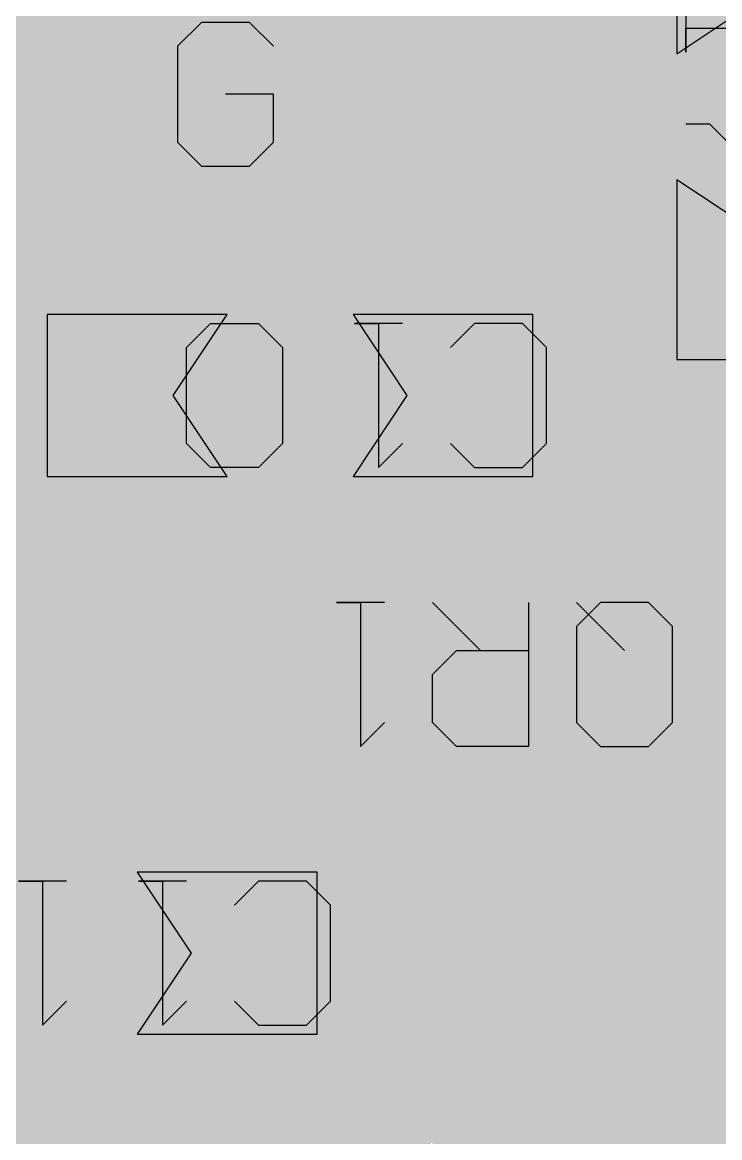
# Model space of a CAD drawing. Header units: millimetres. Extents: x 102.9 to 127.1, y 44.5 to 70.5.
# Drawn here: x 109.71 to 113.59, y 55.3 to 61.5 of the extents above; entities that cross this region are included whole.
import ezdxf

# ---------------------------------------------------------------- set-up
doc = ezdxf.new("R2010")
doc.units = ezdxf.units.MM
for name, color, linetype in [('BottomLayer', 5, 'Continuous'), ('BottomOverlay', 54, 'Continuous'), ('BottomPaste', 16, 'Continuous'), ('BottomSolder', 6, 'Continuous'), ('Mechanical3', 76, 'Continuous'), ('MultiLayer', 9, 'Continuous'), ('TopLayer', 1, 'Continuous'), ('TopOverlay', 2, 'Continuous'), ('TopPaste', 8, 'Continuous'), ('TopSolder', 216, 'Continuous'), ('ViaHoleLayer', 16, 'Continuous')]:
    doc.layers.add(name, color=color, linetype=linetype)

# ---------------------------------------------------------------- blocks, each defined once
blk = doc.blocks.new('TESTPOINT1_4')
at = {"layer": 'TopLayer', "const_width": 0.75}
blk.add_lwpolyline([(-0.375, 0, 1), (0.375, 0, 1)], format="xyb", close=True, dxfattribs=at)
at = {"layer": 'TopPaste', "const_width": 0.75}
blk.add_lwpolyline([(-0.375, 0, 1), (0.375, 0, 1)], format="xyb", close=True, dxfattribs=at)
at = {"layer": 'TopSolder', "const_width": 0.8}
blk.add_lwpolyline([(-0.4, 0, 1), (0.4, 0, 1)], format="xyb", close=True, dxfattribs=at)
blk = doc.blocks.new('TESTPOINT1_5')
at = {"layer": 'TopLayer', "const_width": 0.75}
blk.add_lwpolyline([(-0.375, 0, 1), (0.375, 0, 1)], format="xyb", close=True, dxfattribs=at)
at = {"layer": 'TopPaste', "const_width": 0.75}
blk.add_lwpolyline([(-0.375, 0, 1), (0.375, 0, 1)], format="xyb", close=True, dxfattribs=at)
at = {"layer": 'TopSolder', "const_width": 0.8}
blk.add_lwpolyline([(-0.4, 0, 1), (0.4, 0, 1)], format="xyb", close=True, dxfattribs=at)
blk = doc.blocks.new('3034_TR_B_12')
at = {"layer": 'BottomLayer', "const_width": 3}
blk.add_lwpolyline([(-1.5, -0.1, 1), (1.5, -0.1, 1)], format="xyb", close=True, dxfattribs=at)
at = {"layer": 'BottomOverlay', "const_width": 0.2}
blk.add_lwpolyline([(10, -0.1, 1), (-10, -0.1, 1)], format="xyb", close=True, dxfattribs=at)
at = {"layer": 'BottomPaste', "const_width": 3}
blk.add_lwpolyline([(-1.5, -0.1, 1), (1.5, -0.1, 1)], format="xyb", close=True, dxfattribs=at)
at = {"layer": 'BottomSolder', "const_width": 3.05}
blk.add_lwpolyline([(-1.525, -0.1, 1), (1.525, -0.1, 1)], format="xyb", close=True, dxfattribs=at)
blk = doc.blocks.new('MS3V_T1R_19')
at = {"layer": 'Mechanical3'}
for p, q in [((1.0083, -0.0253), (0.875, -0.1585)), ((1.2749, -0.0253), (1.0083, -0.0253)), ((1.4082, -0.1585), (1.2749, -0.0253)), ((1.6747, -0.825), (1.6747, -0.0253)), ((1.6747, -0.0253), (2.0746, -0.0253)), ((2.0746, -0.0253), (2.2079, -0.1585)), ((2.6078, -0.0253), (2.4745, -0.1585)), ((2.6078, -0.825), (2.6078, -0.0253)), ((0.875, -0.1585), (0.875, -0.6917)), ((1.4082, -0.6917), (1.4082, -0.1585)), ((2.2079, -0.1585), (2.2079, -0.4251)), ((2.2079, -0.4251), (2.0746, -0.5584)), ((1.1416, -0.5584), (1.4082, -0.825)), ((2.0746, -0.5584), (1.6747, -0.5584)), ((1.9413, -0.5584), (2.2079, -0.825)), ((0.875, -0.6917), (1.0083, -0.825)), ((1.2749, -0.825), (1.4082, -0.6917)), ((1.0083, -0.825), (1.2749, -0.825)), ((2.4745, -0.825), (2.7411, -0.825)), ((2.7411, -0.825), (2.6078, -0.825))]:
    blk.add_line(p, q, dxfattribs=at)
at = {"layer": 'TopLayer', "const_width": 0.375}
for points in [[(4.5375, -0.075, 1), (4.9125, -0.075, 1)], [(4.5375, -0.825, 1), (4.9125, -0.825, 1)]]:
    blk.add_lwpolyline(points, format="xyb", close=True, dxfattribs=at)
at = {"layer": 'TopLayer'}
blk.add_solid([(4.35, -0.825), (6.75, -0.825), (4.35, -0.075), (6.75, -0.075)], dxfattribs=at)
at = {"layer": 'TopOverlay', "const_width": 0.2}
for points in [[(0.9, 0.25), (0.9, -1.15)], [(4, 0.25), (0.9, 0.25)], [(4, 0.25), (4, -1.15)], [(4, -1.15), (0.9, -1.15)]]:
    blk.add_lwpolyline(points, dxfattribs=at)
at = {"layer": 'TopOverlay', "const_width": 0.1}
for points in [[(0.85, 0.25, 1), (0.95, 0.25, 1)], [(0.85, 0.25, 1), (0.95, 0.25, 1)], [(3.95, 0.25, 1), (4.05, 0.25, 1)], [(3.95, 0.25, 1), (4.05, 0.25, 1)], [(0.85, -1.15, 1), (0.95, -1.15, 1)], [(0.85, -1.15, 1), (0.95, -1.15, 1)], [(3.95, -1.15, 1), (4.05, -1.15, 1)], [(3.95, -1.15, 1), (4.05, -1.15, 1)]]:
    blk.add_lwpolyline(points, format="xyb", close=True, dxfattribs=at)
at = {"layer": 'TopPaste', "const_width": 0.375}
for points in [[(4.5375, -0.075, 1), (4.9125, -0.075, 1)], [(4.5375, -0.825, 1), (4.9125, -0.825, 1)]]:
    blk.add_lwpolyline(points, format="xyb", close=True, dxfattribs=at)
at = {"layer": 'TopPaste'}
blk.add_solid([(4.35, -0.825), (6.75, -0.825), (4.35, -0.075), (6.75, -0.075)], dxfattribs=at)
at = {"layer": 'TopSolder', "const_width": 0.425}
for points in [[(4.5125, -0.075, 1), (4.9375, -0.075, 1)], [(4.5125, -0.825, 1), (4.9375, -0.825, 1)]]:
    blk.add_lwpolyline(points, format="xyb", close=True, dxfattribs=at)
at = {"layer": 'TopSolder'}
blk.add_solid([(4.3, -0.825), (6.8, -0.825), (4.3, -0.075), (6.8, -0.075)], dxfattribs=at)
blk = doc.blocks.new('QFN32_TI_26')
at = {"layer": 'TopLayer', "const_width": 0.28}
blk.add_lwpolyline([(-0.285, -3.5), (0.285, -3.5)], dxfattribs=at)
at = {"layer": 'TopLayer', "const_width": 0.14}
for points in [[(-0.355, -3.5, 1), (-0.215, -3.5, 1)], [(0.215, -3.5, 1), (0.355, -3.5, 1)]]:
    blk.add_lwpolyline(points, format="xyb", close=True, dxfattribs=at)
at = {"layer": 'TopOverlay', "const_width": 0.2}
for points in [[(-0.05, -4.35), (-0.05, -3.8)], [(0.425, -4.35), (-0.05, -4.35)]]:
    blk.add_lwpolyline(points, dxfattribs=at)
at = {"layer": 'TopOverlay', "const_width": 0.1}
for points in [[(-0.1, -3.8, 1), (0, -3.8, 1)], [(-0.1, -4.35, 1), (0, -4.35, 1)], [(-0.1, -4.35, 1), (0, -4.35, 1)], [(0.375, -4.35, 1), (0.475, -4.35, 1)]]:
    blk.add_lwpolyline(points, format="xyb", close=True, dxfattribs=at)
at = {"layer": 'TopPaste', "const_width": 0.28}
blk.add_lwpolyline([(-0.285, -3.5), (0.285, -3.5)], dxfattribs=at)
at = {"layer": 'TopPaste', "const_width": 0.14}
for points in [[(-0.355, -3.5, 1), (-0.215, -3.5, 1)], [(0.215, -3.5, 1), (0.355, -3.5, 1)]]:
    blk.add_lwpolyline(points, format="xyb", close=True, dxfattribs=at)
at = {"layer": 'TopSolder', "const_width": 0.38}
for points in [[(-0.285, -3), (0.285, -3)], [(-0.285, -3.5), (0.285, -3.5)]]:
    blk.add_lwpolyline(points, dxfattribs=at)
at = {"layer": 'TopSolder', "const_width": 0.19}
for points in [[(-0.38, -3, 1), (-0.19, -3, 1)], [(0.19, -3, 1), (0.38, -3, 1)], [(-0.38, -3.5, 1), (-0.19, -3.5, 1)], [(0.19, -3.5, 1), (0.38, -3.5, 1)]]:
    blk.add_lwpolyline(points, format="xyb", close=True, dxfattribs=at)
blk = doc.blocks.new('CC0603_29')
at = {"layer": 'Mechanical3'}
for p, q in [((-1.2917, 0.3997), (-1.425, 0.2665)), ((-1.0251, 0.3997), (-1.2917, 0.3997)), ((-0.8918, 0.2665), (-1.0251, 0.3997)), ((-0.492, 0.3997), (-0.6253, 0.2665)), ((-0.492, -0.4), (-0.492, 0.3997)), ((0.0412, 0.3997), (0.5744, 0.3997)), ((0.5744, 0.3997), (0.5744, 0.2665)), ((-1.425, 0.2665), (-1.425, -0.2667)), ((0.5744, 0.2665), (0.0412, -0.2667)), ((-1.425, -0.2667), (-1.2917, -0.4)), ((-1.0251, -0.4), (-0.8918, -0.2667)), ((0.0412, -0.2667), (0.0412, -0.4)), ((-1.2917, -0.4), (-1.0251, -0.4)), ((-0.6253, -0.4), (-0.3587, -0.4)), ((-0.3587, -0.4), (-0.492, -0.4))]:
    blk.add_line(p, q, dxfattribs=at)
at = {"layer": 'TopLayer'}
for points in [[(-1.35, -0.45), (-0.35, -0.45), (-1.35, 0.45), (-0.35, 0.45)], [(1.35, 0.45), (0.35, 0.45), (1.35, -0.45), (0.35, -0.45)]]:
    blk.add_solid(points, dxfattribs=at)
at = {"layer": 'TopOverlay', "const_width": 0.178}
for points in [[(-1.5329, -0.6469, -0.201181), (-1.5318, 0.6496)], [(1.5336, 0.6496, -0.201181), (1.5347, -0.6469)]]:
    blk.add_lwpolyline(points, format="xyb", dxfattribs=at)
at = {"layer": 'TopOverlay', "const_width": 0.089}
for points in [[(-1.5763, 0.6496, 1), (-1.4873, 0.6496, 1)], [(-1.5695, 0.65, 1), (-1.4805, 0.65, 1)], [(1.4805, 0.65, 1), (1.5695, 0.65, 1)], [(1.4891, 0.6496, 1), (1.5781, 0.6496, 1)], [(-1.5774, -0.6469, 1), (-1.4884, -0.6469, 1)], [(1.4902, -0.6469, 1), (1.5792, -0.6469, 1)], [(-1.5676, -0.6477, 1), (-1.4786, -0.6477, 1)], [(1.4804, -0.6477, 1), (1.5694, -0.6477, 1)]]:
    blk.add_lwpolyline(points, format="xyb", close=True, dxfattribs=at)
at = {"layer": 'TopOverlay', "const_width": 0.178}
for points in [[(1.525, 0.65), (-1.525, 0.65)], [(1.5249, -0.6477), (-1.5231, -0.6477)]]:
    blk.add_lwpolyline(points, dxfattribs=at)
at = {"layer": 'TopPaste'}
for p, q in [((-1.35, 0.45), (-1.35, -0.45)), ((-0.35, 0.45), (-1.35, 0.45)), ((-0.65, 0), (-0.35, 0.45)), ((1.35, 0.45), (0.35, 0.45)), ((0.35, 0.45), (0.65, 0)), ((1.35, -0.45), (1.35, 0.45)), ((-0.35, -0.45), (-0.65, 0)), ((0.65, 0), (0.35, -0.45)), ((-1.35, -0.45), (-0.35, -0.45)), ((0.35, -0.45), (1.35, -0.45))]:
    blk.add_line(p, q, dxfattribs=at)
at = {"layer": 'TopSolder'}
for points in [[(-1.4, -0.5), (-0.3, -0.5), (-1.4, 0.5), (-0.3, 0.5)], [(1.4, 0.5), (0.3, 0.5), (1.4, -0.5), (0.3, -0.5)]]:
    blk.add_solid(points, dxfattribs=at)
blk = doc.blocks.new('CC0603_35')
at = {"layer": 'Mechanical3'}
for p, q in [((-1.2917, 0.3997), (-1.425, 0.2665)), ((-1.0251, 0.3997), (-1.2917, 0.3997)), ((-0.8918, 0.2665), (-1.0251, 0.3997)), ((-0.492, 0.3997), (-0.6253, 0.2665)), ((-0.492, -0.4), (-0.492, 0.3997)), ((0.1745, 0.3997), (0.0412, 0.2665)), ((0.1745, -0.4), (0.1745, 0.3997)), ((-1.425, 0.2665), (-1.425, -0.2667)), ((-1.425, -0.2667), (-1.2917, -0.4)), ((-1.0251, -0.4), (-0.8918, -0.2667)), ((-1.2917, -0.4), (-1.0251, -0.4)), ((-0.6253, -0.4), (-0.3587, -0.4)), ((-0.3587, -0.4), (-0.492, -0.4)), ((0.0412, -0.4), (0.3078, -0.4)), ((0.3078, -0.4), (0.1745, -0.4))]:
    blk.add_line(p, q, dxfattribs=at)
at = {"layer": 'TopLayer'}
for points in [[(-1.35, -0.45), (-0.35, -0.45), (-1.35, 0.45), (-0.35, 0.45)], [(1.35, 0.45), (0.35, 0.45), (1.35, -0.45), (0.35, -0.45)]]:
    blk.add_solid(points, dxfattribs=at)
at = {"layer": 'TopOverlay', "const_width": 0.178}
for points in [[(-1.5329, -0.6469, -0.201181), (-1.5318, 0.6496)], [(1.5336, 0.6496, -0.201181), (1.5347, -0.6469)]]:
    blk.add_lwpolyline(points, format="xyb", dxfattribs=at)
at = {"layer": 'TopOverlay', "const_width": 0.089}
for points in [[(-1.5763, 0.6496, 1), (-1.4873, 0.6496, 1)], [(-1.5695, 0.65, 1), (-1.4805, 0.65, 1)], [(1.4805, 0.65, 1), (1.5695, 0.65, 1)], [(1.4891, 0.6496, 1), (1.5781, 0.6496, 1)], [(-1.5774, -0.6469, 1), (-1.4884, -0.6469, 1)], [(1.4902, -0.6469, 1), (1.5792, -0.6469, 1)], [(-1.5676, -0.6477, 1), (-1.4786, -0.6477, 1)], [(1.4804, -0.6477, 1), (1.5694, -0.6477, 1)]]:
    blk.add_lwpolyline(points, format="xyb", close=True, dxfattribs=at)
at = {"layer": 'TopOverlay', "const_width": 0.178}
for points in [[(1.525, 0.65), (-1.525, 0.65)], [(1.5249, -0.6477), (-1.5231, -0.6477)]]:
    blk.add_lwpolyline(points, dxfattribs=at)
at = {"layer": 'TopPaste'}
for p, q in [((-1.35, 0.45), (-1.35, -0.45)), ((-0.35, 0.45), (-1.35, 0.45)), ((-0.65, 0), (-0.35, 0.45)), ((1.35, 0.45), (0.35, 0.45)), ((0.35, 0.45), (0.65, 0)), ((1.35, -0.45), (1.35, 0.45)), ((-0.35, -0.45), (-0.65, 0)), ((0.65, 0), (0.35, -0.45)), ((-1.35, -0.45), (-0.35, -0.45)), ((0.35, -0.45), (1.35, -0.45))]:
    blk.add_line(p, q, dxfattribs=at)
at = {"layer": 'TopSolder'}
for points in [[(-1.4, -0.5), (-0.3, -0.5), (-1.4, 0.5), (-0.3, 0.5)], [(1.4, 0.5), (0.3, 0.5), (1.4, -0.5), (0.3, -0.5)]]:
    blk.add_solid(points, dxfattribs=at)
blk = doc.blocks.new('CC0603_36')
at = {"layer": 'Mechanical3'}
for p, q in [((-1.2917, 0.3997), (-1.425, 0.2665)), ((-1.0251, 0.3997), (-1.2917, 0.3997)), ((-0.8918, 0.2665), (-1.0251, 0.3997)), ((-0.492, 0.3997), (-0.6253, 0.2665)), ((-0.492, -0.4), (-0.492, 0.3997)), ((0.0412, 0.2665), (0.1745, 0.3997)), ((0.1745, 0.3997), (0.4411, 0.3997)), ((0.4411, 0.3997), (0.5744, 0.2665)), ((-1.425, 0.2665), (-1.425, -0.2667)), ((0.0412, -0.2667), (0.0412, 0.2665)), ((0.5744, 0.2665), (0.5744, -0.2667)), ((-1.425, -0.2667), (-1.2917, -0.4)), ((-1.0251, -0.4), (-0.8918, -0.2667)), ((0.1745, -0.4), (0.0412, -0.2667)), ((0.5744, -0.2667), (0.4411, -0.4)), ((-1.2917, -0.4), (-1.0251, -0.4)), ((-0.6253, -0.4), (-0.3587, -0.4)), ((-0.3587, -0.4), (-0.492, -0.4)), ((0.4411, -0.4), (0.1745, -0.4))]:
    blk.add_line(p, q, dxfattribs=at)
at = {"layer": 'TopLayer'}
for points in [[(-1.35, -0.45), (-0.35, -0.45), (-1.35, 0.45), (-0.35, 0.45)], [(1.35, 0.45), (0.35, 0.45), (1.35, -0.45), (0.35, -0.45)]]:
    blk.add_solid(points, dxfattribs=at)
at = {"layer": 'TopOverlay', "const_width": 0.178}
for points in [[(-1.5329, -0.6469, -0.201181), (-1.5318, 0.6496)], [(1.5336, 0.6496, -0.201181), (1.5347, -0.6469)]]:
    blk.add_lwpolyline(points, format="xyb", dxfattribs=at)
at = {"layer": 'TopOverlay', "const_width": 0.089}
for points in [[(-1.5763, 0.6496, 1), (-1.4873, 0.6496, 1)], [(-1.5695, 0.65, 1), (-1.4805, 0.65, 1)], [(1.4805, 0.65, 1), (1.5695, 0.65, 1)], [(1.4891, 0.6496, 1), (1.5781, 0.6496, 1)], [(-1.5774, -0.6469, 1), (-1.4884, -0.6469, 1)], [(1.4902, -0.6469, 1), (1.5792, -0.6469, 1)], [(-1.5676, -0.6477, 1), (-1.4786, -0.6477, 1)], [(1.4804, -0.6477, 1), (1.5694, -0.6477, 1)]]:
    blk.add_lwpolyline(points, format="xyb", close=True, dxfattribs=at)
at = {"layer": 'TopOverlay', "const_width": 0.178}
for points in [[(1.525, 0.65), (-1.525, 0.65)], [(1.5249, -0.6477), (-1.5231, -0.6477)]]:
    blk.add_lwpolyline(points, dxfattribs=at)
at = {"layer": 'TopPaste'}
for p, q in [((-1.35, 0.45), (-1.35, -0.45)), ((-0.35, 0.45), (-1.35, 0.45)), ((-0.65, 0), (-0.35, 0.45)), ((1.35, 0.45), (0.35, 0.45)), ((0.35, 0.45), (0.65, 0)), ((1.35, -0.45), (1.35, 0.45)), ((-0.35, -0.45), (-0.65, 0)), ((0.65, 0), (0.35, -0.45)), ((-1.35, -0.45), (-0.35, -0.45)), ((0.35, -0.45), (1.35, -0.45))]:
    blk.add_line(p, q, dxfattribs=at)
at = {"layer": 'TopSolder'}
for points in [[(-1.4, -0.5), (-0.3, -0.5), (-1.4, 0.5), (-0.3, 0.5)], [(1.4, 0.5), (0.3, 0.5), (1.4, -0.5), (0.3, -0.5)]]:
    blk.add_solid(points, dxfattribs=at)

msp = doc.modelspace()

# ---------------------------------------------------------------- linework, layer by layer
at = {"layer": 'BottomLayer', "const_width": 0.2}
for points in [[(103.4571, 61.5999), (126.5464, 61.5999)], [(103.4571, 61.3999), (126.5464, 61.3999)], [(103.4571, 61.1999), (121.3137, 61.1999)], [(103.4571, 60.9999), (121.1137, 60.9999)], [(103.4571, 60.7999), (120.578, 60.7999)], [(103.4571, 60.5999), (120.4295, 60.5999)], [(108.1333, 60.3999), (120.3771, 60.3999)], [(108.3184, 60.1999), (120.3941, 60.1999)], [(108.3892, 59.9999), (120.4877, 59.9999)], [(108.3882, 59.7999), (120.7355, 59.7999)], [(108.3149, 59.5999), (121.5, 59.5999)], [(108.1241, 59.3999), (121.5008, 59.3999)], [(103.4571, 59.1999), (121.5694, 59.1999)], [(103.4571, 58.9999), (121.7594, 58.9999)], [(103.4571, 58.7999), (121.9594, 58.7999)], [(103.4571, 58.5999), (121.6032, 58.5999)], [(103.4571, 58.3999), (121.3065, 58.3999)], [(103.4571, 58.1999), (121.2011, 58.1999)], [(103.4571, 57.9999), (121.1755, 57.9999)], [(103.4571, 57.7999), (121.2188, 57.7999)], [(104.5364, 57.5999), (121.3516, 57.5999)], [(104.8063, 57.3999), (122.7937, 57.3999)], [(104.909, 57.1999), (122.9937, 57.1999)], [(104.935, 56.9999), (123.1937, 56.9999)], [(104.935, 56.7999), (123.35, 56.7999)], [(104.935, 56.5999), (123.35, 56.5999)], [(104.935, 56.3999), (123.35, 56.3999)], [(104.935, 56.1999), (123.35, 56.1999)], [(104.935, 55.9999), (123.35, 55.9999)], [(104.935, 55.7999), (123.35, 55.7999)], [(104.935, 55.5999), (119.4583, 55.5999)], [(104.935, 55.3999), (119.2917, 55.3999)]]:
    msp.add_lwpolyline(points, dxfattribs=at)
at = {"layer": 'BottomLayer', "const_width": 0.3}
for points in [[(110.625, 60.55, 1), (110.925, 60.55, 1)], [(113.05, 59.025, 1), (113.35, 59.025, 1)], [(110.575, 57.925, 1), (110.875, 57.925, 1)], [(111.89, 57.925, 1), (112.19, 57.925, 1)]]:
    msp.add_lwpolyline(points, format="xyb", close=True, dxfattribs=at)
at = {"layer": 'BottomOverlay'}
for points, const_width in [([(121.475, 54.8, 1), (108.475, 54.8, 1)], 6.9), ([(106.75, 54.8, 1), (110.2, 54.8, 1)], 3.45)]:
    msp.add_lwpolyline(points, format="xyb", close=True, dxfattribs=dict(at, const_width=const_width))
at = {"layer": 'MultiLayer', "const_width": 0.3}
for points in [[(110.625, 60.55, 1), (110.925, 60.55, 1)], [(113.05, 59.025, 1), (113.35, 59.025, 1)], [(110.575, 57.925, 1), (110.875, 57.925, 1)], [(111.89, 57.925, 1), (112.19, 57.925, 1)]]:
    msp.add_lwpolyline(points, format="xyb", close=True, dxfattribs=at)
at = {"layer": 'TopLayer', "const_width": 0.2}
for points in [[(113.05, 61.3147), (113.05, 62.625)], [(112.075, 60.925), (112.075, 61.875)], [(110.3294, 61.5999), (111.2706, 61.5999)], [(112.8794, 61.5999), (113.05, 61.5999)], [(110.4615, 61.3999), (111.1385, 61.3999)], [(110.5384, 61.1999), (111.0616, 61.1999)], [(110.5723, 60.9999), (111.0277, 60.9999)], [(113.1202, 61.025), (114.55, 61.025)], [(113.1223, 60.9999), (114.65, 60.9999)], [(111.125, 60.925), (112.075, 60.925)], [(112.075, 60.925), (113.025, 60.925)], [(113.125, 60.925), (114.55, 60.925)], [(110.5675, 60.7999), (111.0325, 60.7999)], [(110.5234, 60.5999), (111.0766, 60.5999)], [(113.05, 59.325), (113.05, 60.5353)], [(110.4343, 60.3999), (111.1657, 60.3999)], [(110.2598, 60.175), (111.15, 60.175)], [(110.2844, 60.1999), (111.3156, 60.1999)], [(111.15, 58.675), (111.15, 60.175)], [(111.25, 60.175), (111.3402, 60.175)], [(111.25, 58.675), (111.25, 60.175)], [(112.8344, 60.1999), (113.05, 60.1999)], [(112.85, 58.75), (112.85, 60.175)], [(113.15, 60.125), (113.8, 60.125)], [(110.35, 59.425), (110.35, 60.075)], [(111.15, 59.9999), (111.25, 59.9999)], [(112.85, 59.9999), (113.05, 59.9999)], [(111.15, 59.7999), (111.25, 59.7999)], [(112.85, 59.7999), (113.05, 59.7999)], [(111.15, 59.5999), (111.25, 59.5999)], [(112.85, 59.5999), (113.05, 59.5999)], [(109.65, 59.425), (110.35, 59.425)], [(110.35, 59.425), (111.05, 59.425)], [(110.35, 58.775), (110.35, 59.425)], [(112.05, 58.925), (112.05, 59.425)], [(111.15, 59.3999), (111.25, 59.3999)], [(112.85, 59.3999), (113.05, 59.3999)], [(113.05, 59.325), (114.55, 59.325)], [(111.15, 59.1999), (111.25, 59.1999)], [(112.85, 59.1999), (114.65, 59.1999)], [(111.15, 58.9999), (111.25, 58.9999)], [(112.85, 58.9999), (114.65, 58.9999)], [(112.05, 58.925), (112.625, 58.35)], [(111.15, 58.7999), (111.25, 58.7999)], [(112.85, 58.7999), (113.4645, 58.7999)], [(112.85, 58.75), (113.4258, 58.75)], [(110.0187, 58.675), (111.15, 58.675)], [(111.25, 58.675), (111.7378, 58.675)], [(111.7677, 58.6417), (112.3417, 58.0677)], [(110.0667, 58.5999), (111.8094, 58.5999)], [(110.1383, 58.3999), (112.0094, 58.3999)], [(112.625, 58.35), (114.2, 58.35)], [(110.15, 57.525), (110.15, 58.275)], [(110.15, 58.1999), (112.2094, 58.1999)], [(110.15, 57.9999), (112.4316, 57.9999)], [(112.625, 57.95), (113.4258, 57.95)], [(108.65, 57.9), (110.05, 57.9)], [(112.675, 57.85), (113.4258, 57.85)], [(110.15, 57.7999), (112.4811, 57.7999)], [(111.65, 56.9907), (112.3917, 57.7323)], [(110.15, 57.5999), (112.2592, 57.5999)], [(111.55, 56.325), (112.675, 57.45)], [(112.675, 57.45), (114.2, 57.45)], [(110.1383, 57.3999), (112.0592, 57.3999)], [(110.0665, 57.1999), (111.8592, 57.1999)], [(110.05, 57.075), (111.65, 57.075)], [(110.05, 55.9), (110.05, 57.075)], [(111.65, 56.9907), (111.65, 57.075)], [(109.95, 55.9), (109.95, 57.0454)], [(109.95, 56.9999), (110.05, 56.9999)], [(111.475, 55.5), (112.825, 56.85)], [(112.825, 56.85), (113.725, 56.85)], [(109.95, 56.7999), (110.05, 56.7999)], [(109.95, 56.5999), (110.05, 56.5999)], [(111.675, 55.1), (113.025, 56.45)], [(113.025, 56.45), (113.475, 56.45)], [(113.475, 56.45), (113.75, 56.175)], [(109.95, 56.3999), (110.05, 56.3999)], [(109.15, 56.325), (109.85, 56.325)], [(110.85, 56.325), (111.55, 56.325)], [(109.95, 56.1999), (110.05, 56.1999)], [(109.95, 55.9999), (110.05, 55.9999)], [(109.95, 55.9), (110.05, 55.9)], [(107.8157, 55.5), (111.475, 55.5)]]:
    msp.add_lwpolyline(points, dxfattribs=at)
for points in [[(108.5058, 61.1773, -0.885484), (110.575, 60.925)], [(111.3402, 60.175, -1.232676), (113.05, 61.3147)], [(113.1202, 61.025, -0.02385), (113.125, 60.925)], [(110.575, 60.925, -0.201566), (110.2598, 60.175)], [(113.05, 60.5353, -0.104214), (112.8098, 60.175)], [(113.4258, 58.75, -0.250492), (113.8, 58.95)], [(110.0187, 58.675, -0.159911), (110.15, 58.275)], [(112.625, 57.95, -0.199374), (112.3417, 58.0677)], [(112.625, 57.95, -0.198912), (112.3422, 58.0672)], [(112.3917, 57.7323, -0.199374), (112.675, 57.85)], [(112.3922, 57.7328, -0.198912), (112.675, 57.85)], [(110.15, 57.525, -0.200159), (109.95, 57.0454)]]:
    msp.add_lwpolyline(points, format="xyb", dxfattribs=at)
at = {"layer": 'TopLayer'}
for points, const_width in [([(110.2794, 61.5999, 1), (110.3794, 61.5999, 1)], 0.1), ([(111.2206, 61.5999, 1), (111.3206, 61.5999, 1)], 0.1), ([(112.8294, 61.5999, 1), (112.9294, 61.5999, 1)], 0.1), ([(113, 61.5999, 1), (113.1, 61.5999, 1)], 0.1), ([(110.4115, 61.3999, 1), (110.5115, 61.3999, 1)], 0.1), ([(111.0885, 61.3999, 1), (111.1885, 61.3999, 1)], 0.1), ([(113, 61.3147, 1), (113.1, 61.3147, 1)], 0.1), ([(113, 61.3147, 1), (113.1, 61.3147, 1)], 0.1), ([(110.4884, 61.1999, 1), (110.5884, 61.1999, 1)], 0.1), ([(111.0116, 61.1999, 1), (111.1116, 61.1999, 1)], 0.1), ([(110.5223, 60.9999, 1), (110.6223, 60.9999, 1)], 0.1), ([(110.9777, 60.9999, 1), (111.0777, 60.9999, 1)], 0.1), ([(113.0702, 61.025, 1), (113.1702, 61.025, 1)], 0.1), ([(113.0702, 61.025, 1), (113.1702, 61.025, 1)], 0.1), ([(113.0723, 60.9999, 1), (113.1723, 60.9999, 1)], 0.1), ([(110.525, 60.925, 1), (110.625, 60.925, 1)], 0.1), ([(110.525, 60.925, 1), (110.625, 60.925, 1)], 0.1), ([(111.075, 60.925, 1), (111.175, 60.925, 1)], 0.1), ([(112.025, 60.925, 1), (112.125, 60.925, 1)], 0.1), ([(112.025, 60.925, 1), (112.125, 60.925, 1)], 0.1), ([(112.025, 60.925, 1), (112.125, 60.925, 1)], 0.1), ([(112.975, 60.925, 1), (113.075, 60.925, 1)], 0.1), ([(113.075, 60.925, 1), (113.175, 60.925, 1)], 0.1), ([(113.075, 60.925, 1), (113.175, 60.925, 1)], 0.1), ([(110.5175, 60.7999, 1), (110.6175, 60.7999, 1)], 0.1), ([(110.9825, 60.7999, 1), (111.0825, 60.7999, 1)], 0.1), ([(110.625, 60.55, 1), (110.925, 60.55, 1)], 0.3), ([(110.4734, 60.5999, 1), (110.5734, 60.5999, 1)], 0.1), ([(111.0266, 60.5999, 1), (111.1266, 60.5999, 1)], 0.1), ([(113, 60.5353, 1), (113.1, 60.5353, 1)], 0.1), ([(113, 60.5353, 1), (113.1, 60.5353, 1)], 0.1), ([(110.3843, 60.3999, 1), (110.4843, 60.3999, 1)], 0.1), ([(111.1157, 60.3999, 1), (111.2157, 60.3999, 1)], 0.1), ([(110.2098, 60.175, 1), (110.3098, 60.175, 1)], 0.1), ([(110.2098, 60.175, 1), (110.3098, 60.175, 1)], 0.1), ([(110.2344, 60.1999, 1), (110.3344, 60.1999, 1)], 0.1), ([(111.1, 60.175, 1), (111.2, 60.175, 1)], 0.1), ([(111.1, 60.175, 1), (111.2, 60.175, 1)], 0.1), ([(111.2, 60.175, 1), (111.3, 60.175, 1)], 0.1), ([(111.2, 60.175, 1), (111.3, 60.175, 1)], 0.1), ([(111.2656, 60.1999, 1), (111.3656, 60.1999, 1)], 0.1), ([(111.2902, 60.175, 1), (111.3902, 60.175, 1)], 0.1), ([(111.2902, 60.175, 1), (111.3902, 60.175, 1)], 0.1), ([(112.7598, 60.175, 1), (112.8598, 60.175, 1)], 0.1), ([(112.7844, 60.1999, 1), (112.8844, 60.1999, 1)], 0.1), ([(112.8, 60.175, 1), (112.9, 60.175, 1)], 0.1), ([(113, 60.1999, 1), (113.1, 60.1999, 1)], 0.1), ([(113.1, 60.125, 1), (113.2, 60.125, 1)], 0.1), ([(110.3, 60.075, 1), (110.4, 60.075, 1)], 0.1), ([(111.1, 59.9999, 1), (111.2, 59.9999, 1)], 0.1), ([(111.2, 59.9999, 1), (111.3, 59.9999, 1)], 0.1), ([(112.8, 59.9999, 1), (112.9, 59.9999, 1)], 0.1), ([(113, 59.9999, 1), (113.1, 59.9999, 1)], 0.1), ([(111.1, 59.7999, 1), (111.2, 59.7999, 1)], 0.1), ([(111.2, 59.7999, 1), (111.3, 59.7999, 1)], 0.1), ([(112.8, 59.7999, 1), (112.9, 59.7999, 1)], 0.1), ([(113, 59.7999, 1), (113.1, 59.7999, 1)], 0.1), ([(111.1, 59.5999, 1), (111.2, 59.5999, 1)], 0.1), ([(111.2, 59.5999, 1), (111.3, 59.5999, 1)], 0.1), ([(112.8, 59.5999, 1), (112.9, 59.5999, 1)], 0.1), ([(113, 59.5999, 1), (113.1, 59.5999, 1)], 0.1), ([(109.6, 59.425, 1), (109.7, 59.425, 1)], 0.1), ([(110.3, 59.425, 1), (110.4, 59.425, 1)], 0.1), ([(110.3, 59.425, 1), (110.4, 59.425, 1)], 0.1), ([(110.3, 59.425, 1), (110.4, 59.425, 1)], 0.1), ([(110.3, 59.425, 1), (110.4, 59.425, 1)], 0.1), ([(111, 59.425, 1), (111.1, 59.425, 1)], 0.1), ([(112, 59.425, 1), (112.1, 59.425, 1)], 0.1), ([(111.1, 59.3999, 1), (111.2, 59.3999, 1)], 0.1), ([(111.2, 59.3999, 1), (111.3, 59.3999, 1)], 0.1), ([(112.8, 59.3999, 1), (112.9, 59.3999, 1)], 0.1), ([(113, 59.3999, 1), (113.1, 59.3999, 1)], 0.1), ([(113, 59.325, 1), (113.1, 59.325, 1)], 0.1), ([(113, 59.325, 1), (113.1, 59.325, 1)], 0.1), ([(111.1, 59.1999, 1), (111.2, 59.1999, 1)], 0.1), ([(111.2, 59.1999, 1), (111.3, 59.1999, 1)], 0.1), ([(112.8, 59.1999, 1), (112.9, 59.1999, 1)], 0.1), ([(113.05, 59.025, 1), (113.35, 59.025, 1)], 0.3), ([(111.1, 58.9999, 1), (111.2, 58.9999, 1)], 0.1), ([(111.2, 58.9999, 1), (111.3, 58.9999, 1)], 0.1), ([(112.8, 58.9999, 1), (112.9, 58.9999, 1)], 0.1), ([(112, 58.925, 1), (112.1, 58.925, 1)], 0.1), ([(112, 58.925, 1), (112.1, 58.925, 1)], 0.1), ([(110.3, 58.775, 1), (110.4, 58.775, 1)], 0.1), ([(111.1, 58.7999, 1), (111.2, 58.7999, 1)], 0.1), ([(111.2, 58.7999, 1), (111.3, 58.7999, 1)], 0.1), ([(112.8, 58.7999, 1), (112.9, 58.7999, 1)], 0.1), ([(112.8, 58.75, 1), (112.9, 58.75, 1)], 0.1), ([(112.8, 58.75, 1), (112.9, 58.75, 1)], 0.1), ([(113.3758, 58.75, 1), (113.4758, 58.75, 1)], 0.1), ([(113.3758, 58.75, 1), (113.4758, 58.75, 1)], 0.1), ([(113.4145, 58.7999, 1), (113.5145, 58.7999, 1)], 0.1), ([(109.9687, 58.675, 1), (110.0687, 58.675, 1)], 0.1), ([(109.9687, 58.675, 1), (110.0687, 58.675, 1)], 0.1), ([(111.1, 58.675, 1), (111.2, 58.675, 1)], 0.1), ([(111.1, 58.675, 1), (111.2, 58.675, 1)], 0.1), ([(111.2, 58.675, 1), (111.3, 58.675, 1)], 0.1), ([(111.2, 58.675, 1), (111.3, 58.675, 1)], 0.1), ([(111.6878, 58.675, 1), (111.7878, 58.675, 1)], 0.1), ([(111.7177, 58.6417, 1), (111.8177, 58.6417, 1)], 0.1), ([(110.0167, 58.5999, 1), (110.1167, 58.5999, 1)], 0.1), ([(111.7594, 58.5999, 1), (111.8594, 58.5999, 1)], 0.1), ([(110.0883, 58.3999, 1), (110.1883, 58.3999, 1)], 0.1), ([(111.9594, 58.3999, 1), (112.0594, 58.3999, 1)], 0.1), ([(112.575, 58.35, 1), (112.675, 58.35, 1)], 0.1), ([(112.575, 58.35, 1), (112.675, 58.35, 1)], 0.1), ([(110.1, 58.275, 1), (110.2, 58.275, 1)], 0.1), ([(110.1, 58.275, 1), (110.2, 58.275, 1)], 0.1), ([(110.1, 58.1999, 1), (110.2, 58.1999, 1)], 0.1), ([(112.1594, 58.1999, 1), (112.2594, 58.1999, 1)], 0.1), ([(110.575, 57.925, 1), (110.875, 57.925, 1)], 0.3), ([(111.89, 57.925, 1), (112.19, 57.925, 1)], 0.3), ([(112.2917, 58.0677, 1), (112.3917, 58.0677, 1)], 0.1), ([(112.2917, 58.0677, 1), (112.3917, 58.0677, 1)], 0.1), ([(112.2922, 58.0672, 1), (112.3922, 58.0672, 1)], 0.1), ([(110.1, 57.9999, 1), (110.2, 57.9999, 1)], 0.1), ([(112.3816, 57.9999, 1), (112.4816, 57.9999, 1)], 0.1), ([(112.575, 57.95, 1), (112.675, 57.95, 1)], 0.1), ([(112.575, 57.95, 1), (112.675, 57.95, 1)], 0.1), ([(112.575, 57.95, 1), (112.675, 57.95, 1)], 0.1), ([(113.3758, 57.95, 1), (113.4758, 57.95, 1)], 0.1), ([(110, 57.9, 1), (110.1, 57.9, 1)], 0.1), ([(112.625, 57.85, 1), (112.725, 57.85, 1)], 0.1), ([(112.625, 57.85, 1), (112.725, 57.85, 1)], 0.1), ([(112.625, 57.85, 1), (112.725, 57.85, 1)], 0.1), ([(113.3758, 57.85, 1), (113.4758, 57.85, 1)], 0.1), ([(110.1, 57.7999, 1), (110.2, 57.7999, 1)], 0.1), ([(112.4311, 57.7999, 1), (112.5311, 57.7999, 1)], 0.1), ([(112.3417, 57.7323, 1), (112.4417, 57.7323, 1)], 0.1), ([(112.3417, 57.7323, 1), (112.4417, 57.7323, 1)], 0.1), ([(112.3422, 57.7328, 1), (112.4422, 57.7328, 1)], 0.1), ([(110.1, 57.5999, 1), (110.2, 57.5999, 1)], 0.1), ([(112.2092, 57.5999, 1), (112.3092, 57.5999, 1)], 0.1), ([(110.1, 57.525, 1), (110.2, 57.525, 1)], 0.1), ([(110.1, 57.525, 1), (110.2, 57.525, 1)], 0.1), ([(112.625, 57.45, 1), (112.725, 57.45, 1)], 0.1), ([(112.625, 57.45, 1), (112.725, 57.45, 1)], 0.1), ([(110.0883, 57.3999, 1), (110.1883, 57.3999, 1)], 0.1), ([(112.0092, 57.3999, 1), (112.1092, 57.3999, 1)], 0.1), ([(110.0165, 57.1999, 1), (110.1165, 57.1999, 1)], 0.1), ([(111.8092, 57.1999, 1), (111.9092, 57.1999, 1)], 0.1), ([(110, 57.075, 1), (110.1, 57.075, 1)], 0.1), ([(110, 57.075, 1), (110.1, 57.075, 1)], 0.1), ([(111.6, 57.075, 1), (111.7, 57.075, 1)], 0.1), ([(111.6, 57.075, 1), (111.7, 57.075, 1)], 0.1), ([(109.9, 57.0454, 1), (110, 57.0454, 1)], 0.1), ([(109.9, 57.0454, 1), (110, 57.0454, 1)], 0.1), ([(109.9, 56.9999, 1), (110, 56.9999, 1)], 0.1), ([(110, 56.9999, 1), (110.1, 56.9999, 1)], 0.1), ([(111.6, 56.9907, 1), (111.7, 56.9907, 1)], 0.1), ([(111.6, 56.9907, 1), (111.7, 56.9907, 1)], 0.1), ([(112.775, 56.85, 1), (112.875, 56.85, 1)], 0.1), ([(112.775, 56.85, 1), (112.875, 56.85, 1)], 0.1), ([(109.9, 56.7999, 1), (110, 56.7999, 1)], 0.1), ([(110, 56.7999, 1), (110.1, 56.7999, 1)], 0.1), ([(109.9, 56.5999, 1), (110, 56.5999, 1)], 0.1), ([(110, 56.5999, 1), (110.1, 56.5999, 1)], 0.1), ([(112.975, 56.45, 1), (113.075, 56.45, 1)], 0.1), ([(112.975, 56.45, 1), (113.075, 56.45, 1)], 0.1), ([(113.425, 56.45, 1), (113.525, 56.45, 1)], 0.1), ([(113.425, 56.45, 1), (113.525, 56.45, 1)], 0.1), ([(109.9, 56.3999, 1), (110, 56.3999, 1)], 0.1), ([(110, 56.3999, 1), (110.1, 56.3999, 1)], 0.1), ([(109.8, 56.325, 1), (109.9, 56.325, 1)], 0.1), ([(110.8, 56.325, 1), (110.9, 56.325, 1)], 0.1), ([(111.5, 56.325, 1), (111.6, 56.325, 1)], 0.1), ([(111.5, 56.325, 1), (111.6, 56.325, 1)], 0.1), ([(109.9, 56.1999, 1), (110, 56.1999, 1)], 0.1), ([(110, 56.1999, 1), (110.1, 56.1999, 1)], 0.1), ([(109.9, 55.9999, 1), (110, 55.9999, 1)], 0.1), ([(110, 55.9999, 1), (110.1, 55.9999, 1)], 0.1), ([(109.9, 55.9, 1), (110, 55.9, 1)], 0.1), ([(109.9, 55.9, 1), (110, 55.9, 1)], 0.1), ([(110, 55.9, 1), (110.1, 55.9, 1)], 0.1), ([(110, 55.9, 1), (110.1, 55.9, 1)], 0.1), ([(111.425, 55.5, 1), (111.525, 55.5, 1)], 0.1), ([(111.425, 55.5, 1), (111.525, 55.5, 1)], 0.1)]:
    msp.add_lwpolyline(points, format="xyb", close=True, dxfattribs=dict(at, const_width=const_width))
at = {"layer": 'TopOverlay'}
for p, q in [((110.7083, 61.4997), (110.575, 61.3665)), ((110.9749, 61.4997), (110.7083, 61.4997)), ((111.1082, 61.3665), (110.9749, 61.4997)), ((110.575, 61.3665), (110.575, 60.8333)), ((111.1082, 61.0999), (110.8416, 61.0999)), ((111.1082, 60.8333), (111.1082, 61.0999)), ((110.575, 60.8333), (110.7083, 60.7)), ((110.9749, 60.7), (111.1082, 60.8333)), ((110.7083, 60.7), (110.9749, 60.7))]:
    msp.add_line(p, q, dxfattribs=at)
at = {"layer": 'ViaHoleLayer', "const_width": 0.15}
for points in [[(110.7, 60.55, 1), (110.85, 60.55, 1)], [(113.125, 59.025, 1), (113.275, 59.025, 1)], [(110.65, 57.925, 1), (110.8, 57.925, 1)], [(111.965, 57.925, 1), (112.115, 57.925, 1)]]:
    msp.add_lwpolyline(points, format="xyb", close=True, dxfattribs=at)

# ---------------------------------------------------------------- block references
for name, p, rotation in [('3034_TR_B_12', (115, 54.7), 180), ('CC0603_29', (113.8, 60.975), 270), ('TESTPOINT1_4', (109.525, 60.925), 90), ('TESTPOINT1_5', (112.075, 60.925), 90), ('CC0603_36', (111.2, 59.425), 180), ('MS3V_T1R_19', (114.2, 57.45), 180), ('CC0603_35', (110, 56.325), 180), ('QFN32_TI_26', (116.75, 55.725), 270)]:
    msp.add_blockref(name, p, dxfattribs=dict(rotation=rotation))

doc.saveas('drawing.dxf')
